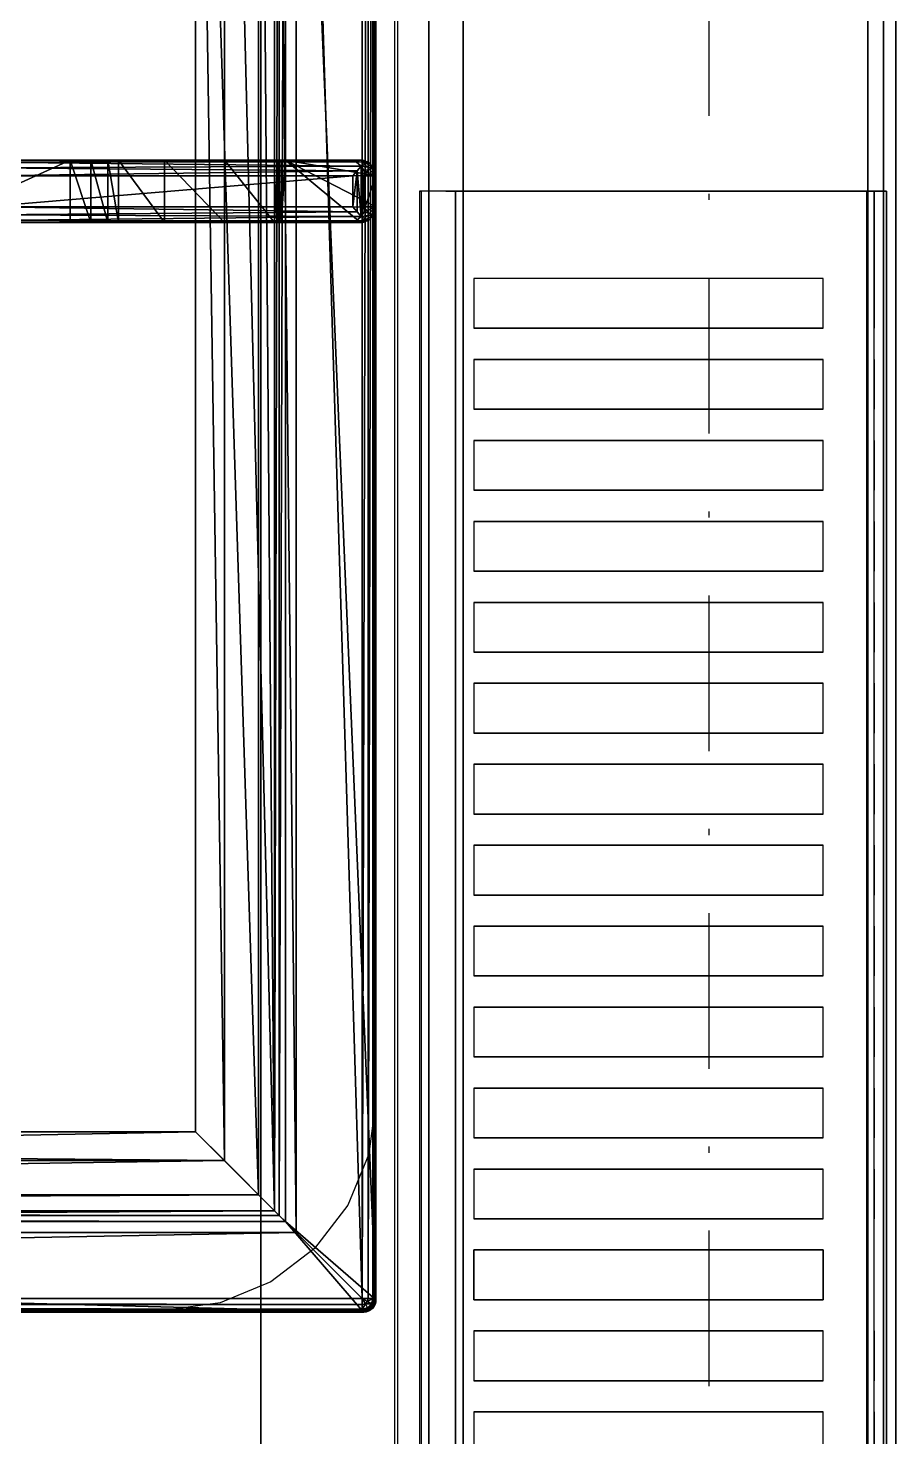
# Model space of a CAD drawing. Header units: millimetres. Extents: x 38967 to 51721, y 49836 to 53207.
# Drawn here: x 41792.2 to 41806.14, y 52576.84 to 52599.46 of the extents above; entities that cross this region are included whole.
import ezdxf

# ---------------------------------------------------------------- set-up
doc = ezdxf.new("R2010")
doc.units = ezdxf.units.MM
doc.header["$LTSCALE"] = 5
doc.linetypes.add('TRATTO-PUNTO', pattern=[1, 0.5, -0.25, 0, -0.25])
for name, color, linetype in [('200-EquipBlack-3d', 250, 'Continuous'), ('200-EquipBorder-2d', 9, 'Continuous'), ('200-EquipInternal-2d', 252, 'Continuous'), ('200-EquipSteel-3d', 9, 'Continuous')]:
    doc.layers.add(name, color=color, linetype=linetype)

# ---------------------------------------------------------------- blocks, each defined once
blk = doc.blocks.new('ELECTROLUX-MC7-BODY1200X250')
at = {"layer": '200-EquipBorder-2d'}
blk.add_line((0, 0), (1200, 0), dxfattribs=at)
at = {"layer": '200-EquipInternal-2d'}
blk.add_line((0, -80), (1200, -80), dxfattribs=at)
at = {"layer": '200-EquipSteel-3d'}
for points, invisible_edges in [([(0, -0.34, 912.22), (0, 0, 910.5), (1200, 0, 910.5), (1200, -0.34, 912.22)], 8), ([(0, 0, 902.7), (0, -0.13, 901.81), (1200, -0.13, 901.81), (1200, 0, 902.7)], 2), ([(0, -0.13, 901.81), (0, -0.54, 901.01), (1200, -0.54, 901.01), (1200, -0.13, 901.81)], 10), ([(0, -1.32, 913.68), (0, -0.34, 912.22), (1200, -0.34, 912.22), (1200, -1.32, 913.68)], 10), ([(0, -0.54, 901.01), (0, -1.19, 900.39), (1200, -1.19, 900.39), (1200, -0.54, 901.01)], 10), ([(0, -1.19, 900.39), (0, -2, 900), (1200, -2, 900), (1200, -1.19, 900.39)], 8), ([(0, -2.78, 914.66), (0, -1.32, 913.68), (1200, -1.32, 913.68), (1200, -2.78, 914.66)], 10), ([(0, -4.5, 915), (0, -2.78, 914.66), (1200, -2.78, 914.66), (1200, -4.5, 915)], 2), ([(0, -71.6, 914.58), (0, -69.5, 915), (1200, -69.5, 915), (1200, -71.6, 914.58)], 8), ([(0, -73.39, 913.39), (0, -71.6, 914.58), (1200, -71.6, 914.58), (1200, -73.39, 913.39)], 10), ([(0, -74.58, 911.6), (0, -73.39, 913.39), (1200, -73.39, 913.39), (1200, -74.58, 911.6)], 10), ([(0, -75, 909.5), (0, -74.58, 911.6), (1200, -74.58, 911.6), (1200, -75, 909.5)], 2), ([(0, -75.45, 903.59), (0, -75, 905.7), (1200, -75, 905.7), (1200, -75.45, 903.59)], 8), ([(0, -76.64, 901.78), (0, -75.45, 903.59), (1200, -75.45, 903.59), (1200, -76.64, 901.78)], 10), ([(0, -78.4, 900.53), (0, -76.64, 901.78), (1200, -76.64, 901.78), (1200, -78.4, 900.53)], 10), ([(0, -80.5, 900), (0, -78.4, 900.53), (1200, -78.4, 900.53), (1200, -80.5, 900)], 2)]:
    blk.add_3dface(points, dxfattribs=dict(at, invisible_edges=invisible_edges))
for points in [[(0, 0, 910.5), (0, 0, 902.7), (1200, 0, 902.7), (1200, 0, 910.5)], [(0, -2, 724), (0, -2, 900), (1200, -2, 900), (1200, -2, 724)], [(0, -102, 724), (0, -2, 724), (1200, -2, 724), (1200, -102, 724)], [(0, -69.5, 915), (0, -4.5, 915), (1200, -4.5, 915), (1200, -69.5, 915)], [(0, -75, 905.7), (0, -75, 909.5), (1200, -75, 909.5), (1200, -75, 905.7)], [(0, -655, 650), (0, -102, 650), (1200, -102, 650), (1200, -655, 650)], [(0, -102, 650), (1200, -102, 650), (1200, -102, 724), (0, -102, 724)]]:
    blk.add_3dface(points, dxfattribs=at)
blk = doc.blocks.new('ELECTROLUX-MC-CAMINO400')
at = {"layer": '200-EquipInternal-2d'}
for points in [[(0, -0.21), (400, -0.21), (400, -75.21), (0, -75.21)], [(196, -10.37), (204, -10.37), (204, -66.52), (196, -66.52)], [(209, -10.37), (217, -10.37), (217, -66.52), (209, -66.52)], [(222, -10.37), (230, -10.37), (230, -66.52), (222, -66.52)], [(235, -10.37), (243, -10.37), (243, -66.52), (235, -66.52)], [(248, -10.37), (256, -10.37), (256, -66.52), (248, -66.52)], [(261, -10.37), (269, -10.37), (269, -66.52), (261, -66.52)], [(274, -10.37), (282, -10.37), (282, -66.52), (274, -66.52)], [(287, -10.37), (295, -10.37), (295, -66.52), (287, -66.52)], [(300, -10.37), (308, -10.37), (308, -66.52), (300, -66.52)], [(313, -10.37), (321, -10.37), (321, -66.52), (313, -66.52)], [(326, -10.37), (334, -10.37), (334, -66.52), (326, -66.52)], [(339, -10.37), (347, -10.37), (347, -66.52), (339, -66.52)], [(352, -10.37), (360, -10.37), (360, -66.52), (352, -66.52)], [(365, -10.37), (373, -10.37), (373, -66.52), (365, -66.52)], [(378, -10.37), (386, -10.37), (386, -66.52), (378, -66.52)]]:
    blk.add_lwpolyline(points, close=True, dxfattribs=at)
at = {"layer": '200-EquipSteel-3d'}
for points in [[(0, -0.21, 917.01), (0, -0.21, 956), (400, -0.21, 956), (400, -0.21, 917.01)], [(0, -69.44, 915), (0, -3.39, 915), (400, -3.39, 915), (400, -69.44, 915)]]:
    blk.add_3dface(points, dxfattribs=at)
for points, invisible_edges in [([(0, -0.21, 956), (0, -0.36, 956.76), (400, -0.36, 956.76), (400, -0.21, 956)], 2), ([(0, -0.25, 916.62), (0, -0.21, 917.01), (400, -0.21, 917.01), (400, -0.25, 916.62)], 8), ([(0, -0.37, 916.23), (0, -0.25, 916.62), (400, -0.25, 916.62), (400, -0.37, 916.23)], 10), ([(0, -0.36, 956.76), (0, -0.78, 957.41), (400, -0.78, 957.41), (400, -0.36, 956.76)], 10), ([(0, -0.56, 915.88), (0, -0.37, 916.23), (400, -0.37, 916.23), (400, -0.56, 915.88)], 10), ([(0, -0.82, 915.58), (0, -0.56, 915.88), (400, -0.56, 915.88), (400, -0.82, 915.58)], 10), ([(0, -0.78, 957.41), (0, -1.43, 957.84), (400, -1.43, 957.84), (400, -0.78, 957.41)], 10), ([(0, -1.41, 915.27), (0, -0.82, 915.58), (400, -0.82, 915.58), (400, -1.41, 915.27)], 10), ([(0, -2.05, 915.07), (0, -1.41, 915.27), (400, -1.41, 915.27), (400, -2.05, 915.07)], 10), ([(0, -1.43, 957.84), (0, -2.19, 958), (400, -2.19, 958), (400, -1.43, 957.84)], 8), ([(0, -2.72, 914.98), (0, -2.05, 915.07), (400, -2.05, 915.07), (400, -2.72, 914.98)], 10), ([(196, -10.37, 957.76), (204, -10.37, 957.76), (204, -2.19, 958), (196, -2.19, 958)], 10), ([(204, -2.19, 958), (209, -2.19, 958), (209, -10.37, 957.76), (204, -10.37, 957.76)], 14), ([(209, -10.37, 957.76), (217, -10.37, 957.76), (217, -2.19, 958), (209, -2.19, 958)], 10), ([(217, -2.19, 958), (222, -2.19, 958), (222, -10.37, 957.76), (217, -10.37, 957.76)], 14), ([(230, -10.37, 957.76), (222, -10.37, 957.76), (222, -2.19, 958), (230, -2.19, 958)], 10), ([(230, -2.19, 958), (235, -2.19, 958), (235, -10.37, 957.76), (230, -10.37, 957.76)], 14), ([(235, -10.37, 957.76), (243, -10.37, 957.76), (243, -2.19, 958), (235, -2.19, 958)], 10), ([(243, -2.19, 958), (248, -2.19, 958), (248, -10.37, 957.76), (243, -10.37, 957.76)], 14), ([(248, -10.37, 957.76), (256, -10.37, 957.76), (256, -2.19, 958), (248, -2.19, 958)], 10), ([(256, -2.19, 958), (261, -2.19, 958), (261, -10.37, 957.76), (256, -10.37, 957.76)], 14), ([(261, -10.37, 957.76), (269, -10.37, 957.76), (269, -2.19, 958), (261, -2.19, 958)], 10), ([(269, -2.19, 958), (274, -2.19, 958), (274, -10.37, 957.76), (269, -10.37, 957.76)], 14), ([(274, -10.37, 957.76), (282, -10.37, 957.76), (282, -2.19, 958), (274, -2.19, 958)], 10), ([(282, -2.19, 958), (287, -2.19, 958), (287, -10.37, 957.76), (282, -10.37, 957.76)], 14), ([(287, -10.37, 957.76), (295, -10.37, 957.76), (295, -2.19, 958), (287, -2.19, 958)], 10), ([(295, -2.19, 958), (300, -2.19, 958), (300, -10.37, 957.76), (295, -10.37, 957.76)], 14), ([(300, -10.37, 957.76), (308, -10.37, 957.76), (308, -2.19, 958), (300, -2.19, 958)], 10), ([(308, -2.19, 958), (313, -2.19, 958), (313, -10.37, 957.76), (308, -10.37, 957.76)], 14), ([(313, -10.37, 957.76), (321, -10.37, 957.76), (321, -2.19, 958), (313, -2.19, 958)], 10), ([(321, -2.19, 958), (326, -2.19, 958), (326, -10.37, 957.76), (321, -10.37, 957.76)], 14), ([(326, -10.37, 957.76), (334, -10.37, 957.76), (334, -2.19, 958), (326, -2.19, 958)], 10), ([(334, -2.19, 958), (339, -2.19, 958), (339, -10.37, 957.76), (334, -10.37, 957.76)], 14), ([(339, -10.37, 957.76), (347, -10.37, 957.76), (347, -2.19, 958), (339, -2.19, 958)], 10), ([(347, -2.19, 958), (352, -2.19, 958), (352, -10.37, 957.76), (347, -10.37, 957.76)], 14), ([(352, -10.37, 957.76), (360, -10.37, 957.76), (360, -2.19, 958), (352, -2.19, 958)], 10), ([(360, -2.19, 958), (365, -2.19, 958), (365, -10.37, 957.76), (360, -10.37, 957.76)], 14), ([(365, -10.37, 957.76), (373, -10.37, 957.76), (373, -2.19, 958), (365, -2.19, 958)], 10), ([(373, -2.19, 958), (378, -2.19, 958), (378, -10.37, 957.76), (373, -10.37, 957.76)], 14), ([(378, -10.37, 957.76), (386, -10.37, 957.76), (386, -2.19, 958), (378, -2.19, 958)], 10), ([(400, -10.37, 957.76), (400, -2.19, 958), (386, -2.19, 958), (386, -10.37, 957.76)], 12), ([(0, -3.39, 915), (0, -2.72, 914.98), (400, -2.72, 914.98), (400, -3.39, 915)], 2), ([(204, -17.47, 956.91), (204, -10.37, 957.76), (209, -10.37, 957.76), (209, -17.47, 956.91)], 10), ([(217, -17.47, 956.91), (217, -10.37, 957.76), (222, -10.37, 957.76), (222, -17.47, 956.91)], 10), ([(230, -17.47, 956.91), (230, -10.37, 957.76), (235, -10.37, 957.76), (235, -17.47, 956.91)], 10), ([(243, -17.47, 956.91), (243, -10.37, 957.76), (248, -10.37, 957.76), (248, -17.47, 956.91)], 10), ([(256, -17.47, 956.91), (256, -10.37, 957.76), (261, -10.37, 957.76), (261, -17.47, 956.91)], 10), ([(269, -17.47, 956.91), (269, -10.37, 957.76), (274, -10.37, 957.76), (274, -17.47, 956.91)], 10), ([(282, -17.47, 956.91), (282, -10.37, 957.76), (287, -10.37, 957.76), (287, -17.47, 956.91)], 10), ([(295, -17.47, 956.91), (295, -10.37, 957.76), (300, -10.37, 957.76), (300, -17.47, 956.91)], 10), ([(308, -17.47, 956.91), (308, -10.37, 957.76), (313, -10.37, 957.76), (313, -17.47, 956.91)], 10), ([(321, -17.47, 956.91), (321, -10.37, 957.76), (326, -10.37, 957.76), (326, -17.47, 956.91)], 10), ([(334, -17.47, 956.91), (334, -10.37, 957.76), (339, -10.37, 957.76), (339, -17.47, 956.91)], 10), ([(347, -17.47, 956.91), (347, -10.37, 957.76), (352, -10.37, 957.76), (352, -17.47, 956.91)], 10), ([(360, -17.47, 956.91), (360, -10.37, 957.76), (365, -10.37, 957.76), (365, -17.47, 956.91)], 10), ([(373, -17.47, 956.91), (373, -10.37, 957.76), (378, -10.37, 957.76), (378, -17.47, 956.91)], 10), ([(400, -17.47, 956.91), (400, -10.37, 957.76), (386, -10.37, 957.76), (386, -17.47, 956.91)], 10), ([(204, -24.48, 955.45), (204, -17.47, 956.91), (209, -17.47, 956.91), (209, -24.48, 955.45)], 10), ([(217, -24.48, 955.45), (217, -17.47, 956.91), (222, -17.47, 956.91), (222, -24.48, 955.45)], 10), ([(230, -24.48, 955.45), (230, -17.47, 956.91), (235, -17.47, 956.91), (235, -24.48, 955.45)], 10), ([(243, -24.48, 955.45), (243, -17.47, 956.91), (248, -17.47, 956.91), (248, -24.48, 955.45)], 10), ([(256, -24.48, 955.45), (256, -17.47, 956.91), (261, -17.47, 956.91), (261, -24.48, 955.45)], 10), ([(269, -24.48, 955.45), (269, -17.47, 956.91), (274, -17.47, 956.91), (274, -24.48, 955.45)], 10), ([(282, -24.48, 955.45), (282, -17.47, 956.91), (287, -17.47, 956.91), (287, -24.48, 955.45)], 10), ([(295, -24.48, 955.45), (295, -17.47, 956.91), (300, -17.47, 956.91), (300, -24.48, 955.45)], 10), ([(308, -24.48, 955.45), (308, -17.47, 956.91), (313, -17.47, 956.91), (313, -24.48, 955.45)], 10), ([(321, -24.48, 955.45), (321, -17.47, 956.91), (326, -17.47, 956.91), (326, -24.48, 955.45)], 10), ([(334, -24.48, 955.45), (334, -17.47, 956.91), (339, -17.47, 956.91), (339, -24.48, 955.45)], 10), ([(347, -24.48, 955.45), (347, -17.47, 956.91), (352, -17.47, 956.91), (352, -24.48, 955.45)], 10), ([(360, -24.48, 955.45), (360, -17.47, 956.91), (365, -17.47, 956.91), (365, -24.48, 955.45)], 10), ([(373, -24.48, 955.45), (373, -17.47, 956.91), (378, -17.47, 956.91), (378, -24.48, 955.45)], 10), ([(400, -24.48, 955.45), (400, -17.47, 956.91), (386, -17.47, 956.91), (386, -24.48, 955.45)], 10), ([(204, -31.33, 953.39), (204, -24.48, 955.45), (209, -24.48, 955.45), (209, -31.33, 953.39)], 10), ([(217, -31.33, 953.39), (217, -24.48, 955.45), (222, -24.48, 955.45), (222, -31.33, 953.39)], 10), ([(230, -31.33, 953.39), (230, -24.48, 955.45), (235, -24.48, 955.45), (235, -31.33, 953.39)], 10), ([(243, -31.33, 953.39), (243, -24.48, 955.45), (248, -24.48, 955.45), (248, -31.33, 953.39)], 10), ([(256, -31.33, 953.39), (256, -24.48, 955.45), (261, -24.48, 955.45), (261, -31.33, 953.39)], 10), ([(269, -31.33, 953.39), (269, -24.48, 955.45), (274, -24.48, 955.45), (274, -31.33, 953.39)], 10), ([(282, -31.33, 953.39), (282, -24.48, 955.45), (287, -24.48, 955.45), (287, -31.33, 953.39)], 10), ([(295, -31.33, 953.39), (295, -24.48, 955.45), (300, -24.48, 955.45), (300, -31.33, 953.39)], 10), ([(308, -31.33, 953.39), (308, -24.48, 955.45), (313, -24.48, 955.45), (313, -31.33, 953.39)], 10), ([(321, -31.33, 953.39), (321, -24.48, 955.45), (326, -24.48, 955.45), (326, -31.33, 953.39)], 10), ([(334, -31.33, 953.39), (334, -24.48, 955.45), (339, -24.48, 955.45), (339, -31.33, 953.39)], 10), ([(347, -31.33, 953.39), (347, -24.48, 955.45), (352, -24.48, 955.45), (352, -31.33, 953.39)], 10), ([(360, -31.33, 953.39), (360, -24.48, 955.45), (365, -24.48, 955.45), (365, -31.33, 953.39)], 10), ([(373, -31.33, 953.39), (373, -24.48, 955.45), (378, -24.48, 955.45), (378, -31.33, 953.39)], 10), ([(400, -31.33, 953.39), (400, -24.48, 955.45), (386, -24.48, 955.45), (386, -31.33, 953.39)], 10), ([(204, -37.98, 950.75), (204, -31.33, 953.39), (209, -31.33, 953.39), (209, -37.98, 950.75)], 10), ([(217, -37.98, 950.75), (217, -31.33, 953.39), (222, -31.33, 953.39), (222, -37.98, 950.75)], 10), ([(230, -37.98, 950.75), (230, -31.33, 953.39), (235, -31.33, 953.39), (235, -37.98, 950.75)], 10), ([(243, -37.98, 950.75), (243, -31.33, 953.39), (248, -31.33, 953.39), (248, -37.98, 950.75)], 10), ([(256, -37.98, 950.75), (256, -31.33, 953.39), (261, -31.33, 953.39), (261, -37.98, 950.75)], 10), ([(269, -37.98, 950.75), (269, -31.33, 953.39), (274, -31.33, 953.39), (274, -37.98, 950.75)], 10), ([(282, -37.98, 950.75), (282, -31.33, 953.39), (287, -31.33, 953.39), (287, -37.98, 950.75)], 10), ([(295, -37.98, 950.75), (295, -31.33, 953.39), (300, -31.33, 953.39), (300, -37.98, 950.75)], 10), ([(308, -37.98, 950.75), (308, -31.33, 953.39), (313, -31.33, 953.39), (313, -37.98, 950.75)], 10), ([(321, -37.98, 950.75), (321, -31.33, 953.39), (326, -31.33, 953.39), (326, -37.98, 950.75)], 10), ([(334, -37.98, 950.75), (334, -31.33, 953.39), (339, -31.33, 953.39), (339, -37.98, 950.75)], 10), ([(347, -37.98, 950.75), (347, -31.33, 953.39), (352, -31.33, 953.39), (352, -37.98, 950.75)], 10), ([(360, -37.98, 950.75), (360, -31.33, 953.39), (365, -31.33, 953.39), (365, -37.98, 950.75)], 10), ([(373, -37.98, 950.75), (373, -31.33, 953.39), (378, -31.33, 953.39), (378, -37.98, 950.75)], 10), ([(400, -37.98, 950.75), (400, -31.33, 953.39), (386, -31.33, 953.39), (386, -37.98, 950.75)], 10), ([(204, -44.37, 947.54), (204, -37.98, 950.75), (209, -37.98, 950.75), (209, -44.37, 947.54)], 10), ([(217, -44.37, 947.54), (217, -37.98, 950.75), (222, -37.98, 950.75), (222, -44.37, 947.54)], 10), ([(230, -44.37, 947.54), (230, -37.98, 950.75), (235, -37.98, 950.75), (235, -44.37, 947.54)], 10), ([(243, -44.37, 947.54), (243, -37.98, 950.75), (248, -37.98, 950.75), (248, -44.37, 947.54)], 10), ([(256, -44.37, 947.54), (256, -37.98, 950.75), (261, -37.98, 950.75), (261, -44.37, 947.54)], 10), ([(269, -44.37, 947.54), (269, -37.98, 950.75), (274, -37.98, 950.75), (274, -44.37, 947.54)], 10), ([(282, -44.37, 947.54), (282, -37.98, 950.75), (287, -37.98, 950.75), (287, -44.37, 947.54)], 10), ([(295, -44.37, 947.54), (295, -37.98, 950.75), (300, -37.98, 950.75), (300, -44.37, 947.54)], 10), ([(308, -44.37, 947.54), (308, -37.98, 950.75), (313, -37.98, 950.75), (313, -44.37, 947.54)], 10), ([(321, -44.37, 947.54), (321, -37.98, 950.75), (326, -37.98, 950.75), (326, -44.37, 947.54)], 10), ([(334, -44.37, 947.54), (334, -37.98, 950.75), (339, -37.98, 950.75), (339, -44.37, 947.54)], 10), ([(347, -44.37, 947.54), (347, -37.98, 950.75), (352, -37.98, 950.75), (352, -44.37, 947.54)], 10), ([(360, -44.37, 947.54), (360, -37.98, 950.75), (365, -37.98, 950.75), (365, -44.37, 947.54)], 10), ([(373, -44.37, 947.54), (373, -37.98, 950.75), (378, -37.98, 950.75), (378, -44.37, 947.54)], 10), ([(400, -44.37, 947.54), (400, -37.98, 950.75), (386, -37.98, 950.75), (386, -44.37, 947.54)], 10), ([(204, -50.47, 943.8), (204, -44.37, 947.54), (209, -44.37, 947.54), (209, -50.47, 943.8)], 10), ([(217, -50.47, 943.8), (217, -44.37, 947.54), (222, -44.37, 947.54), (222, -50.47, 943.8)], 10), ([(230, -50.47, 943.8), (230, -44.37, 947.54), (235, -44.37, 947.54), (235, -50.47, 943.8)], 10), ([(243, -50.47, 943.8), (243, -44.37, 947.54), (248, -44.37, 947.54), (248, -50.47, 943.8)], 10), ([(256, -50.47, 943.8), (256, -44.37, 947.54), (261, -44.37, 947.54), (261, -50.47, 943.8)], 10), ([(269, -50.47, 943.8), (269, -44.37, 947.54), (274, -44.37, 947.54), (274, -50.47, 943.8)], 10), ([(282, -50.47, 943.8), (282, -44.37, 947.54), (287, -44.37, 947.54), (287, -50.47, 943.8)], 10), ([(295, -50.47, 943.8), (295, -44.37, 947.54), (300, -44.37, 947.54), (300, -50.47, 943.8)], 10), ([(308, -50.47, 943.8), (308, -44.37, 947.54), (313, -44.37, 947.54), (313, -50.47, 943.8)], 10), ([(321, -50.47, 943.8), (321, -44.37, 947.54), (326, -44.37, 947.54), (326, -50.47, 943.8)], 10), ([(334, -50.47, 943.8), (334, -44.37, 947.54), (339, -44.37, 947.54), (339, -50.47, 943.8)], 10), ([(347, -50.47, 943.8), (347, -44.37, 947.54), (352, -44.37, 947.54), (352, -50.47, 943.8)], 10), ([(360, -50.47, 943.8), (360, -44.37, 947.54), (365, -44.37, 947.54), (365, -50.47, 943.8)], 10), ([(373, -50.47, 943.8), (373, -44.37, 947.54), (378, -44.37, 947.54), (378, -50.47, 943.8)], 10), ([(400, -50.47, 943.8), (400, -44.37, 947.54), (386, -44.37, 947.54), (386, -50.47, 943.8)], 10), ([(204, -56.22, 939.54), (204, -50.47, 943.8), (209, -50.47, 943.8), (209, -56.22, 939.54)], 10), ([(217, -56.22, 939.54), (217, -50.47, 943.8), (222, -50.47, 943.8), (222, -56.22, 939.54)], 10), ([(230, -56.22, 939.54), (230, -50.47, 943.8), (235, -50.47, 943.8), (235, -56.22, 939.54)], 10), ([(243, -56.22, 939.54), (243, -50.47, 943.8), (248, -50.47, 943.8), (248, -56.22, 939.54)], 10), ([(256, -56.22, 939.54), (256, -50.47, 943.8), (261, -50.47, 943.8), (261, -56.22, 939.54)], 10), ([(269, -56.22, 939.54), (269, -50.47, 943.8), (274, -50.47, 943.8), (274, -56.22, 939.54)], 10), ([(282, -56.22, 939.54), (282, -50.47, 943.8), (287, -50.47, 943.8), (287, -56.22, 939.54)], 10), ([(295, -56.22, 939.54), (295, -50.47, 943.8), (300, -50.47, 943.8), (300, -56.22, 939.54)], 10), ([(308, -56.22, 939.54), (308, -50.47, 943.8), (313, -50.47, 943.8), (313, -56.22, 939.54)], 10), ([(321, -56.22, 939.54), (321, -50.47, 943.8), (326, -50.47, 943.8), (326, -56.22, 939.54)], 10), ([(334, -56.22, 939.54), (334, -50.47, 943.8), (339, -50.47, 943.8), (339, -56.22, 939.54)], 10), ([(347, -56.22, 939.54), (347, -50.47, 943.8), (352, -50.47, 943.8), (352, -56.22, 939.54)], 10), ([(360, -56.22, 939.54), (360, -50.47, 943.8), (365, -50.47, 943.8), (365, -56.22, 939.54)], 10), ([(373, -56.22, 939.54), (373, -50.47, 943.8), (378, -50.47, 943.8), (378, -56.22, 939.54)], 10), ([(400, -56.22, 939.54), (400, -50.47, 943.8), (386, -50.47, 943.8), (386, -56.22, 939.54)], 10), ([(204, -61.59, 934.81), (204, -56.22, 939.54), (209, -56.22, 939.54), (209, -61.59, 934.81)], 10), ([(217, -61.59, 934.81), (217, -56.22, 939.54), (222, -56.22, 939.54), (222, -61.59, 934.81)], 10), ([(230, -61.59, 934.81), (230, -56.22, 939.54), (235, -56.22, 939.54), (235, -61.59, 934.81)], 10), ([(243, -61.59, 934.81), (243, -56.22, 939.54), (248, -56.22, 939.54), (248, -61.59, 934.81)], 10), ([(256, -61.59, 934.81), (256, -56.22, 939.54), (261, -56.22, 939.54), (261, -61.59, 934.81)], 10), ([(269, -61.59, 934.81), (269, -56.22, 939.54), (274, -56.22, 939.54), (274, -61.59, 934.81)], 10), ([(282, -61.59, 934.81), (282, -56.22, 939.54), (287, -56.22, 939.54), (287, -61.59, 934.81)], 10), ([(295, -61.59, 934.81), (295, -56.22, 939.54), (300, -56.22, 939.54), (300, -61.59, 934.81)], 10), ([(308, -61.59, 934.81), (308, -56.22, 939.54), (313, -56.22, 939.54), (313, -61.59, 934.81)], 10), ([(321, -61.59, 934.81), (321, -56.22, 939.54), (326, -56.22, 939.54), (326, -61.59, 934.81)], 10), ([(334, -61.59, 934.81), (334, -56.22, 939.54), (339, -56.22, 939.54), (339, -61.59, 934.81)], 10), ([(347, -61.59, 934.81), (347, -56.22, 939.54), (352, -56.22, 939.54), (352, -61.59, 934.81)], 10), ([(360, -61.59, 934.81), (360, -56.22, 939.54), (365, -56.22, 939.54), (365, -61.59, 934.81)], 10), ([(373, -61.59, 934.81), (373, -56.22, 939.54), (378, -56.22, 939.54), (378, -61.59, 934.81)], 10), ([(400, -61.59, 934.81), (400, -56.22, 939.54), (386, -56.22, 939.54), (386, -61.59, 934.81)], 10), ([(204, -66.52, 929.63), (204, -61.59, 934.81), (209, -61.59, 934.81), (209, -66.52, 929.63)], 10), ([(217, -66.52, 929.63), (217, -61.59, 934.81), (222, -61.59, 934.81), (222, -66.52, 929.63)], 10), ([(230, -66.52, 929.63), (230, -61.59, 934.81), (235, -61.59, 934.81), (235, -66.52, 929.63)], 10), ([(243, -66.52, 929.63), (243, -61.59, 934.81), (248, -61.59, 934.81), (248, -66.52, 929.63)], 10), ([(256, -66.52, 929.63), (256, -61.59, 934.81), (261, -61.59, 934.81), (261, -66.52, 929.63)], 10), ([(269, -66.52, 929.63), (269, -61.59, 934.81), (274, -61.59, 934.81), (274, -66.52, 929.63)], 10), ([(282, -66.52, 929.63), (282, -61.59, 934.81), (287, -61.59, 934.81), (287, -66.52, 929.63)], 10), ([(295, -66.52, 929.63), (295, -61.59, 934.81), (300, -61.59, 934.81), (300, -66.52, 929.63)], 10), ([(308, -66.52, 929.63), (308, -61.59, 934.81), (313, -61.59, 934.81), (313, -66.52, 929.63)], 10), ([(321, -66.52, 929.63), (321, -61.59, 934.81), (326, -61.59, 934.81), (326, -66.52, 929.63)], 10), ([(334, -66.52, 929.63), (334, -61.59, 934.81), (339, -61.59, 934.81), (339, -66.52, 929.63)], 10), ([(347, -66.52, 929.63), (347, -61.59, 934.81), (352, -61.59, 934.81), (352, -66.52, 929.63)], 10), ([(360, -66.52, 929.63), (360, -61.59, 934.81), (365, -61.59, 934.81), (365, -66.52, 929.63)], 10), ([(373, -66.52, 929.63), (373, -61.59, 934.81), (378, -61.59, 934.81), (378, -66.52, 929.63)], 10), ([(400, -66.52, 929.63), (400, -61.59, 934.81), (386, -61.59, 934.81), (386, -66.52, 929.63)], 10), ([(196, -71, 924.05), (204, -71, 924.05), (204, -66.52, 929.63), (196, -66.52, 929.63)], 11), ([(204, -71, 924.05), (209, -71, 924.05), (209, -66.52, 929.63), (204, -66.52, 929.63)], 15), ([(209, -71, 924.05), (217, -71, 924.05), (217, -66.52, 929.63), (209, -66.52, 929.63)], 11), ([(217, -71, 924.05), (222, -71, 924.05), (222, -66.52, 929.63), (217, -66.52, 929.63)], 15), ([(230, -71, 924.05), (222, -71, 924.05), (222, -66.52, 929.63), (230, -66.52, 929.63)], 11), ([(230, -71, 924.05), (235, -71, 924.05), (235, -66.52, 929.63), (230, -66.52, 929.63)], 15), ([(235, -71, 924.05), (243, -71, 924.05), (243, -66.52, 929.63), (235, -66.52, 929.63)], 11), ([(243, -71, 924.05), (248, -71, 924.05), (248, -66.52, 929.63), (243, -66.52, 929.63)], 15), ([(248, -71, 924.05), (256, -71, 924.05), (256, -66.52, 929.63), (248, -66.52, 929.63)], 11), ([(256, -71, 924.05), (261, -71, 924.05), (261, -66.52, 929.63), (256, -66.52, 929.63)], 15), ([(261, -71, 924.05), (269, -71, 924.05), (269, -66.52, 929.63), (261, -66.52, 929.63)], 11), ([(269, -71, 924.05), (274, -71, 924.05), (274, -66.52, 929.63), (269, -66.52, 929.63)], 15), ([(274, -71, 924.05), (282, -71, 924.05), (282, -66.52, 929.63), (274, -66.52, 929.63)], 11), ([(282, -71, 924.05), (287, -71, 924.05), (287, -66.52, 929.63), (282, -66.52, 929.63)], 15), ([(287, -71, 924.05), (295, -71, 924.05), (295, -66.52, 929.63), (287, -66.52, 929.63)], 11), ([(295, -71, 924.05), (300, -71, 924.05), (300, -66.52, 929.63), (295, -66.52, 929.63)], 15), ([(300, -71, 924.05), (308, -71, 924.05), (308, -66.52, 929.63), (300, -66.52, 929.63)], 11), ([(308, -71, 924.05), (313, -71, 924.05), (313, -66.52, 929.63), (308, -66.52, 929.63)], 15), ([(313, -71, 924.05), (321, -71, 924.05), (321, -66.52, 929.63), (313, -66.52, 929.63)], 11), ([(321, -71, 924.05), (326, -71, 924.05), (326, -66.52, 929.63), (321, -66.52, 929.63)], 15), ([(326, -71, 924.05), (334, -71, 924.05), (334, -66.52, 929.63), (326, -66.52, 929.63)], 11), ([(334, -71, 924.05), (339, -71, 924.05), (339, -66.52, 929.63), (334, -66.52, 929.63)], 15), ([(339, -71, 924.05), (347, -71, 924.05), (347, -66.52, 929.63), (339, -66.52, 929.63)], 11), ([(347, -71, 924.05), (352, -71, 924.05), (352, -66.52, 929.63), (347, -66.52, 929.63)], 15), ([(352, -71, 924.05), (360, -71, 924.05), (360, -66.52, 929.63), (352, -66.52, 929.63)], 11), ([(360, -71, 924.05), (365, -71, 924.05), (365, -66.52, 929.63), (360, -66.52, 929.63)], 15), ([(365, -71, 924.05), (373, -71, 924.05), (373, -66.52, 929.63), (365, -66.52, 929.63)], 11), ([(373, -71, 924.05), (378, -71, 924.05), (378, -66.52, 929.63), (373, -66.52, 929.63)], 15), ([(378, -71, 924.05), (386, -71, 924.05), (386, -66.52, 929.63), (378, -66.52, 929.63)], 11), ([(400, -71, 924.05), (400, -66.52, 929.63), (386, -66.52, 929.63), (386, -71, 924.05)], 14), ([(0, -70.76, 915.05), (0, -69.44, 915), (400, -69.44, 915), (400, -70.76, 915.05)], 8), ([(0, -72.06, 915.25), (0, -70.76, 915.05), (400, -70.76, 915.05), (400, -72.06, 915.25)], 10), ([(0, -74.97, 918.1), (0, -71, 924.05), (400, -71, 924.05), (400, -74.97, 918.1)], 2), ([(0, -73.33, 915.6), (0, -72.06, 915.25), (400, -72.06, 915.25), (400, -73.33, 915.6)], 10), ([(0, -74.56, 916.08), (0, -73.33, 915.6), (400, -73.33, 915.6), (400, -74.56, 916.08)], 10), ([(0, -74.96, 916.48), (0, -74.56, 916.08), (400, -74.56, 916.08), (400, -74.96, 916.48)], 10), ([(0, -75.18, 917), (0, -74.96, 916.48), (400, -74.96, 916.48), (400, -75.18, 917)], 10), ([(0, -74.97, 918.1), (0, -75.18, 917.57), (400, -75.18, 917.57), (400, -74.97, 918.1)], 2), ([(0, -75.18, 917.57), (0, -75.18, 917), (400, -75.18, 917), (400, -75.18, 917.57)], 10)]:
    blk.add_3dface(points, dxfattribs=dict(at, invisible_edges=invisible_edges))
blk = doc.blocks.new('ELECTROLUX-MC7-TOPFYERBRURNERS6')
at = {"layer": '200-EquipInternal-2d'}
for p, q in [((822, -83.5), (1178, -83.5)), ((1002.5, -83.5), (997.5, -83.5)), ((1002.5, -83.5), (997.5, -83.5)), ((820, -651.5), (820, -85.5)), ((1002.5, -85.5), (997.5, -85.5)), ((997.5, -146.31), (997.5, -85.5)), ((1002.5, -85.5), (1002.5, -146.31)), ((995, -85.97), (995, -146.26)), ((1005, -146.26), (1005, -85.97))]:
    blk.add_line(p, q, dxfattribs=at)
blk.add_lwpolyline([(1151.02, -112.48), (848.98, -112.48), (848.98, -624.52), (1151.02, -624.52)], close=True, dxfattribs=at)
blk.add_arc((822, -85.5), 2, 90, 180, dxfattribs=at)
at = {"layer": '200-EquipInternal-2d', "extrusion": (0, 0, -1)}
for centre, major_axis, start_param, end_param in [((997.5, -85.97), (-2.5, 0), 0, 0.895145), ((1002.5, -85.97), (2.5, 0), -0.895145, 0)]:
    blk.add_ellipse(centre, major_axis=major_axis, ratio=0.948965, start_param=start_param, end_param=end_param, dxfattribs=at)
at = {"layer": '200-EquipInternal-2d'}
for points, knots in [([(995.94, -84.12), (996.14, -83.95), (996.37, -83.81), (996.75, -83.64), (996.91, -83.59), (997.21, -83.53), (997.36, -83.51), (997.5, -83.5)], [11.861002, 11.861002, 11.861002, 11.861002, 12.775829, 12.775829, 13.352773, 13.352773, 13.929718, 13.929718, 13.929718, 13.929718]), ([(1002.5, -83.5), (1002.64, -83.51), (1002.79, -83.53), (1003.09, -83.59), (1003.25, -83.64), (1003.63, -83.81), (1003.86, -83.95), (1004.06, -84.12)], [0, 0, 0, 0, 0.576945, 0.576945, 1.153889, 1.153889, 2.068716, 2.068716, 2.068716, 2.068716]), ([(997.5, -85.5), (997.36, -85.37), (997.21, -85.24), (996.91, -84.97), (996.75, -84.83), (996.37, -84.49), (996.14, -84.29), (995.94, -84.12)], [0, 0, 0, 0, 0.576945, 0.576945, 1.153889, 1.153889, 2.068716, 2.068716, 2.068716, 2.068716]), ([(1004.06, -84.12), (1003.86, -84.29), (1003.63, -84.49), (1003.25, -84.83), (1003.09, -84.97), (1002.79, -85.24), (1002.64, -85.37), (1002.5, -85.5)], [11.858599, 11.858599, 11.858599, 11.858599, 12.773425, 12.773425, 13.35037, 13.35037, 13.927314, 13.927314, 13.927314, 13.927314])]:
    blk.add_open_spline(points, degree=3, knots=knots, dxfattribs=at)
at = {"layer": '200-EquipSteel-3d'}
for points, invisible_edges in [([(854.11, -83.5, 900), (845.37, -84.65, 900), (800, -80.5, 900)], 10), ([(845.37, -84.65, 900), (837.22, -88.02, 900), (800, -80.5, 900)], 10), ([(837.22, -88.02, 900), (830.23, -93.39, 900), (800, -80.5, 900)], 10), ([(830.23, -93.39, 900), (824.86, -100.38, 900), (800, -80.5, 900)], 10), ([(824.86, -100.38, 900), (821.49, -108.53, 900), (800, -80.5, 900)], 10), ([(821.49, -108.53, 900), (820.34, -117.26, 900), (800, -80.5, 900)], 10), ([(800, -655, 900), (820.34, -619.74, 900), (820.34, -117.26, 900), (800, -80.5, 900)], 13), ([(800, -80.5, 900), (854.11, -83.5, 900), (1145.9, -83.5, 900), (1200, -80.5, 900)], 5)]:
    blk.add_3dface(points, dxfattribs=dict(at, invisible_edges=invisible_edges))
at = {"layer": '200-EquipBlack-3d'}
mesh = blk.add_polyface(dxfattribs=at)
corners = [(1179.78, -85.71, 904.1), (1180, -85.5, 900), (1179.52, -84.72, 904.14), (1179.73, -84.5, 900), (1178, -83.5, 900), (1178.78, -83.98, 904.14), (1179, -83.77, 900), (1177.79, -83.72, 904.1), (1179.48, -85.71, 905.06), (1179.29, -84.85, 905), (1178.65, -85.21, 905.73), (1178.76, -85.71, 905.75), (1178.65, -84.21, 905), (1177.79, -84.02, 905.06), (1178.29, -84.85, 905.73), (1177.79, -84.74, 905.75), (1177.79, -85.71, 906), (822.21, -85.71, 906), (822.21, -84.74, 905.75), (822.21, -84.02, 905.06), (822.21, -83.72, 904.1), (822, -83.5, 900), (1165.45, -638.95, 900), (822, -653.5, 900), (834.55, -638.95, 900), (1165.45, -98.05, 900), (1180, -651.5, 900), (834.55, -98.05, 900), (820, -85.5, 900), (821, -83.77, 900), (1179.73, -652.5, 900), (1179, -653.23, 900), (1178, -653.5, 900), (820, -651.5, 900), (820.27, -652.5, 900), (821, -653.23, 900), (820.27, -84.5, 900), (821.22, -83.98, 904.14), (820.48, -84.72, 904.14), (820.22, -85.71, 904.1), (821.35, -84.21, 905), (821.71, -84.85, 905.73), (820.71, -84.85, 905), (820.52, -85.71, 905.06), (821.35, -85.21, 905.73), (821.24, -85.71, 905.75), (822.21, -651.29, 906), (821.24, -651.29, 905.75), (820.52, -651.29, 905.06), (820.22, -651.29, 904.1), (820.48, -652.28, 904.14), (821.22, -653.02, 904.14), (822.21, -653.28, 904.1), (820.71, -652.15, 905), (821.35, -651.79, 905.73), (821.35, -652.79, 905), (822.21, -652.98, 905.06), (821.71, -652.15, 905.73), (822.21, -652.26, 905.75), (835.55, -637.95, 899.73), (835.55, -99.05, 899.73), (836.28, -99.78, 899), (836.28, -637.22, 899), (838.88, -634.62, 902.5), (838.88, -102.38, 902.5), (836.31, -637.19, 905.06), (836.31, -99.81, 905.06), (832.81, -96.31, 906), (832.81, -640.69, 906), (848.98, -624.52, 885), (848.98, -112.48, 885), (844.36, -107.86, 885), (844.36, -629.14, 885), (1177.79, -653.28, 904.1), (1177.79, -652.98, 905.06), (1177.79, -651.29, 906), (1177.79, -652.26, 905.75), (1163.72, -637.22, 899), (1164.45, -637.95, 899.73), (1164.45, -99.05, 899.73), (1163.72, -99.78, 899), (1167.19, -640.69, 906), (1167.19, -96.31, 906), (1178.78, -653.02, 904.14), (1179.52, -652.28, 904.14), (1179.78, -651.29, 904.1), (1178.65, -652.79, 905), (1178.29, -652.15, 905.73), (1179.29, -652.15, 905), (1179.48, -651.29, 905.06), (1178.65, -651.79, 905.73), (1178.76, -651.29, 905.75), (1161.12, -634.62, 902.5), (1151.02, -624.52, 885), (1163.69, -637.19, 905.06), (1155.64, -629.14, 885), (1155.64, -107.86, 885), (1151.02, -112.48, 885), (1161.12, -102.38, 902.5), (1163.69, -99.81, 905.06)]
mesh.append_faces([[corners[k] for k in face] for face in [(16, 10, 14), (17, 41, 44), (46, 54, 57), (75, 87, 90)]])
mesh.append_faces([[corners[k] for k in face] for face in [(4, 5, 6), (8, 10, 11), (16, 11, 10), (15, 16, 14), (7, 19, 13), (13, 18, 15), (28, 38, 36), (19, 41, 18), (17, 18, 41), (45, 17, 44), (39, 48, 43), (43, 47, 45), (23, 51, 35), (48, 54, 47), (46, 47, 54), (58, 46, 57), (52, 74, 56), (76, 56, 74), (26, 84, 30), (74, 87, 76), (85, 88, 84), (88, 87, 86), (75, 76, 87), (91, 75, 90), (85, 8, 89), (11, 89, 8)]], dxfattribs={"vtx0": -1})
mesh.append_faces([[corners[k] for k in face] for face in [(16, 15, 17), (22, 23, 24), (25, 26, 22), (27, 21, 25), (21, 28, 29), (6, 1, 4), (4, 25, 21), (24, 28, 27), (35, 33, 23), (26, 25, 1), (23, 22, 32), (17, 45, 46), (75, 81, 46), (81, 16, 82), (46, 67, 17), (17, 82, 16), (93, 72, 69), (72, 93, 95), (70, 71, 97), (97, 95, 93)]], dxfattribs={"vtx0": -1, "vtx1": -1})
mesh.append_faces([[corners[k] for k in face] for face in [(21, 27, 28), (4, 1, 25), (26, 32, 22), (24, 23, 33)]], dxfattribs={"vtx0": -1, "vtx1": -1, "vtx2": -1})
mesh.append_faces([[corners[k] for k in face] for face in [(17, 15, 18), (24, 33, 28), (46, 45, 47), (75, 58, 76), (16, 91, 11)]], dxfattribs={"vtx0": -1, "vtx2": -1})
mesh.append_faces([[corners[k] for k in face] for face in [(0, 1, 2), (5, 2, 6), (8, 0, 9), (5, 12, 2), (5, 7, 12), (12, 13, 14), (12, 14, 9), (2, 9, 0), (10, 9, 14), (19, 18, 13), (4, 21, 7), (30, 31, 26), (34, 33, 35), (20, 21, 37), (38, 37, 36), (19, 20, 40), (38, 42, 37), (38, 39, 42), (42, 43, 44), (42, 44, 40), (37, 40, 20), (41, 40, 44), (48, 47, 43), (28, 33, 39), (49, 33, 50), (51, 50, 35), (48, 49, 53), (51, 55, 50), (51, 52, 55), (55, 56, 57), (55, 57, 53), (50, 53, 49), (54, 53, 57), (24, 27, 59), (61, 62, 60), (63, 64, 65), (67, 68, 66), (69, 70, 63), (61, 71, 62), (73, 74, 52), (58, 56, 76), (32, 73, 23), (62, 77, 59), (22, 24, 78), (27, 25, 60), (80, 61, 79), (73, 32, 83), (84, 83, 30), (74, 73, 86), (88, 89, 90), (88, 86, 84), (83, 84, 86), (92, 93, 63), (68, 81, 65), (92, 63, 94), (72, 95, 62), (95, 96, 77), (98, 97, 92), (81, 82, 94), (98, 92, 99), (77, 80, 78), (25, 22, 79), (0, 8, 85), (91, 89, 11), (80, 96, 61), (70, 97, 64), (64, 98, 66), (82, 67, 99), (1, 0, 26)]], dxfattribs={"vtx1": -1})
mesh.append_faces([[corners[k] for k in face] for face in [(31, 32, 26), (75, 46, 58), (75, 16, 81), (81, 68, 46), (68, 67, 46), (67, 82, 17), (70, 69, 71), (72, 71, 69), (71, 96, 97), (96, 95, 97), (16, 75, 91)]], dxfattribs={"vtx1": -1, "vtx2": -1})
mesh.append_faces([[corners[k] for k in face] for face in [(1, 3, 2), (4, 7, 5), (2, 3, 6), (8, 9, 10), (7, 13, 12), (12, 9, 2), (13, 15, 14), (7, 20, 19), (21, 20, 7), (6, 3, 1), (28, 36, 29), (21, 29, 37), (28, 39, 38), (37, 29, 36), (19, 40, 41), (39, 43, 42), (42, 40, 37), (43, 45, 44), (39, 49, 48), (33, 49, 39), (33, 34, 50), (23, 52, 51), (50, 34, 35), (48, 53, 54), (52, 56, 55), (55, 53, 50), (56, 58, 57), (27, 60, 59), (62, 59, 60), (64, 66, 65), (68, 65, 66), (70, 64, 63), (71, 72, 62), (73, 52, 23), (77, 78, 59), (24, 59, 78), (25, 79, 60), (61, 60, 79), (32, 31, 83), (26, 85, 84), (83, 31, 30), (74, 86, 87), (73, 83, 86), (85, 89, 88), (88, 90, 87), (89, 91, 90), (93, 69, 63), (81, 94, 65), (63, 65, 94), (95, 77, 62), (96, 80, 77), (97, 93, 92), (82, 99, 94), (92, 94, 99), (80, 79, 78), (22, 78, 79), (96, 71, 61), (97, 98, 64), (98, 99, 66), (67, 66, 99), (0, 85, 26)]], dxfattribs={"vtx2": -1})
mesh = blk.add_polyface(dxfattribs=at)
corners = [(995, -124.88, 908.5), (995, -117.48, 885), (1005, -124.88, 908.5), (1005, -117.48, 885), (995, -132.65, 915.27), (1005, -132.65, 915.27), (995, -154.61, 919.15), (1005, -154.61, 919.15), (995, -129.29, 914.02), (1005, -129.29, 914.02), (1005, -126.58, 911.67), (995, -126.58, 911.67), (1005, -99.78, 899), (1005, -107.86, 885), (1005, -99.33, 899.53), (1005, -98.73, 899.88), (1005, -98.05, 900), (1005, -86, 900), (1005, -146.26, 932.5), (1005, -87.71, 932.5), (1005, -202.14, 930.01), (1005, -171.65, 922), (1005, -202.56, 922), (1005, -165.46, 921.68), (1005, -160.6, 920.73), (997.5, -85.23, 933.1), (997.5, -83.5, 900), (996.7, -85.4, 933.81), (995.33, -84.75, 900), (995.94, -85.86, 934.45), (996.25, -83.84, 900), (995.25, -86.68, 933.58), (995, -87.71, 932.5), (995, -86, 900), (1002.5, -83.5, 900), (1002.5, -85.23, 933.1), (995, -98.05, 900), (1003.75, -83.84, 900), (1004.67, -84.75, 900), (995, -107.86, 885), (995, -99.78, 899), (995, -146.26, 932.5), (995, -160.6, 920.73), (995, -165.46, 921.68), (995, -202.56, 922), (995, -202.14, 930.01), (995, -171.65, 922), (995, -98.73, 899.88), (995, -99.33, 899.53), (997.5, -204.61, 930.59), (996.72, -204.45, 931.28), (997.5, -205.06, 922), (996.25, -204.73, 922), (995.26, -203.19, 931.06), (995.33, -203.81, 922), (995.97, -204.03, 931.91), (995.33, -146.29, 933.75), (996.79, -203.33, 932.35), (996.25, -146.31, 934.67), (997.5, -146.31, 935), (997.18, -202.99, 932.45), (997.35, -202.84, 932.47), (997.43, -202.77, 932.48), (997.47, -202.73, 932.48), (997.5, -202.71, 932.48), (1002.5, -205.06, 922), (1004.67, -203.81, 922), (1003.75, -204.73, 922), (996.7, -86.52, 934.87), (997.5, -87.23, 935), (1003.28, -204.45, 931.28), (1002.5, -204.61, 930.59), (1004.03, -204.03, 931.91), (1003.21, -203.33, 932.35), (1002.65, -202.84, 932.47), (1002.82, -202.99, 932.45), (1002.53, -202.73, 932.48), (1002.57, -202.77, 932.48), (1002.5, -202.71, 932.48), (1002.5, -146.31, 935), (1002.5, -87.23, 935), (1004.06, -85.86, 934.45), (1003.3, -86.52, 934.87), (1003.3, -85.4, 933.81), (1004.75, -86.68, 933.58), (1004.67, -146.29, 933.75), (1003.75, -146.31, 934.67), (1004.74, -203.19, 931.06)]
mesh.append_faces([[corners[k] for k in face] for face in [(25, 26, 27), (28, 29, 30), (29, 28, 31), (29, 27, 30), (27, 26, 30), (49, 50, 51), (51, 50, 52), (53, 54, 55), (54, 52, 55), (55, 52, 50), (57, 58, 55), (55, 56, 53), (31, 56, 29), (29, 58, 68), (69, 68, 59), (35, 83, 34), (34, 83, 37), (84, 38, 81), (38, 37, 81), (81, 37, 83), (82, 86, 81), (80, 79, 82), (81, 85, 84), (71, 65, 70), (66, 72, 67), (72, 66, 87), (72, 70, 67), (70, 65, 67), (87, 85, 72), (72, 86, 73)]])
mesh.append_faces([[corners[k] for k in face] for face in [(5, 8, 9), (0, 10, 11), (11, 9, 8), (33, 31, 28), (33, 16, 36), (58, 56, 55), (56, 58, 29), (79, 86, 82), (86, 85, 81), (22, 87, 66), (85, 86, 72), (21, 43, 23)]], dxfattribs={"vtx0": -1})
mesh.append_faces([[corners[k] for k in face] for face in [(3, 12, 2), (2, 16, 10), (18, 5, 19), (20, 21, 18), (37, 17, 34), (34, 16, 26), (11, 36, 0), (8, 32, 11), (32, 4, 41), (0, 40, 1), (52, 44, 51), (51, 21, 65), (22, 65, 21), (74, 61, 75), (6, 7, 42)]], dxfattribs={"vtx0": -1, "vtx1": -1})
mesh.append_faces([[corners[k] for k in face] for face in [(33, 26, 16), (61, 62, 59), (62, 63, 59), (63, 64, 59), (46, 21, 51), (61, 74, 62), (76, 63, 77), (78, 64, 76), (64, 63, 76), (63, 62, 77), (77, 62, 74), (59, 64, 79), (64, 78, 79), (78, 76, 79), (76, 77, 79), (77, 74, 79)]], dxfattribs={"vtx0": -1, "vtx1": -1, "vtx2": -1})
mesh.append_faces([[corners[k] for k in face] for face in [(10, 17, 19), (41, 43, 46), (41, 53, 56), (41, 56, 31), (59, 79, 80), (18, 84, 85), (18, 85, 87), (79, 73, 86)]], dxfattribs={"vtx0": -1, "vtx2": -1})
mesh.append_faces([[corners[k] for k in face] for face in [(0, 1, 2), (4, 5, 6), (4, 8, 5), (10, 9, 11), (32, 31, 33), (26, 25, 34), (28, 30, 33), (39, 1, 40), (44, 45, 46), (53, 45, 54), (45, 53, 41), (60, 61, 59), (66, 67, 22), (32, 41, 31), (50, 70, 55), (50, 49, 70), (55, 72, 57), (60, 57, 75), (69, 59, 80), (25, 27, 35), (29, 81, 27), (81, 29, 82), (80, 82, 69), (83, 35, 27), (19, 17, 84), (19, 84, 18), (20, 87, 22), (20, 18, 87), (75, 73, 79), (49, 51, 71), (42, 24, 43), (13, 3, 39), (12, 13, 40), (36, 16, 47), (12, 40, 14), (48, 47, 14)]], dxfattribs={"vtx1": -1})
mesh.append_faces([[corners[k] for k in face] for face in [(5, 7, 6), (12, 14, 2), (14, 15, 2), (15, 16, 2), (16, 17, 10), (21, 23, 18), (23, 24, 18), (24, 7, 18), (7, 5, 18), (5, 9, 19), (9, 10, 19), (30, 26, 33), (17, 16, 34), (8, 4, 32), (4, 6, 41), (6, 42, 41), (42, 43, 41), (45, 41, 46), (32, 33, 11), (33, 36, 11), (36, 47, 0), (47, 48, 0), (48, 40, 0), (58, 57, 59), (44, 46, 51), (67, 65, 22), (46, 43, 21)]], dxfattribs={"vtx1": -1, "vtx2": -1})
mesh.append_faces([[corners[k] for k in face] for face in [(1, 3, 2), (0, 2, 10), (3, 13, 12), (20, 22, 21), (25, 35, 34), (37, 38, 17), (45, 44, 54), (57, 60, 59), (52, 54, 44), (59, 68, 58), (49, 71, 70), (70, 72, 55), (72, 73, 57), (61, 60, 75), (57, 73, 75), (29, 68, 82), (81, 83, 27), (82, 68, 69), (17, 38, 84), (74, 75, 79), (51, 65, 71), (7, 24, 42), (24, 23, 43), (3, 1, 39), (13, 39, 40), (16, 15, 47), (40, 48, 14), (47, 15, 14)]], dxfattribs={"vtx2": -1})
blk = doc.blocks.new('E7GCGL6C00')
for name, p in [('ELECTROLUX-MC7-BODY1200X250', (0, 0)), ('ELECTROLUX-MC-CAMINO400', (600, -1.29)), ('ELECTROLUX-MC7-TOPFYERBRURNERS6', (0, 0))]:
    blk.add_blockref(name, p)

msp = doc.modelspace()

# ---------------------------------------------------------------- linework, layer by layer
at = {"layer": '200-EquipBorder-2d', "linetype": 'TRATTO-PUNTO'}
msp.add_lwpolyline([(41803.137, 52780.644), (41697.922, 52780.644), (41697.922, 52419.555), (41803.137, 52419.555)], close=True, dxfattribs=at)

# ---------------------------------------------------------------- block references
at = {"xscale": -0.1000000000058208, "yscale": 0.09999999999854481, "zscale": 0.09999999999999964, "rotation": 270}
msp.add_blockref('E7GCGL6C00', (41806.137, 52496.844), dxfattribs=at)

doc.saveas('drawing.dxf')
